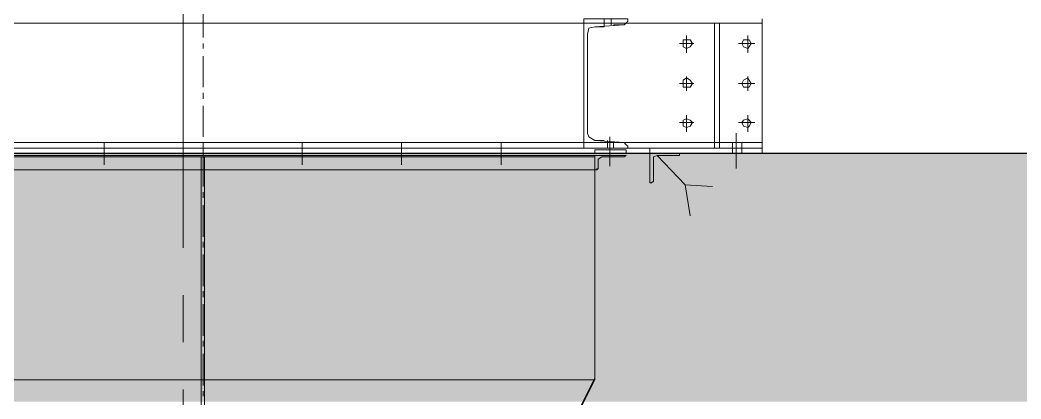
# Model space of a CAD drawing. Header units: millimetres. Extents: x 3220 to 226993, y 817 to 176024.
# Drawn here: x 157939 to 159955, y 77048 to 77811 of the extents above; entities that cross this region are included whole.
import ezdxf

# ---------------------------------------------------------------- set-up
doc = ezdxf.new("R2010")
doc.units = ezdxf.units.MM
doc.linetypes.add('AXES', pattern=[50.8, 31.75, -6.35, 6.35, -6.35])
doc.layers.add('Axe', color=1, linetype='AXES', lineweight=9)

# ---------------------------------------------------------------- blocks, each defined once
blk = doc.blocks.new('section c-d')
h = blk.add_hatch()
h.set_pattern_fill('AR-CONC', color=256, scale=3)
h.paths.add_polyline_path([(-250, 0), (-1500, 0), (-1500, -500), (-250, -500)])
h.paths.add_polyline_path([(0, 0), (-250, 0), (-250, -500), (0, -500)])
h.paths.add_polyline_path([(250, 0), (0, 0), (0, -500), (250, -500)])
h.paths.add_polyline_path([(3000, 0), (250, 0), (250, -500), (3000, -500)])
h.paths.add_polyline_path([(6000, 0), (3000, 0), (3000, -500), (3250, -500), (6000, -500)])
h.paths.add_polyline_path([(9000, 0), (6000, 0), (6000, -500), (6250, -500), (9000, -500)])
h.paths.add_polyline_path([(12000, 0), (9000, 0), (9000, -500), (9250, -500), (12000, -500)])
h.paths.add_polyline_path([(15000, 0), (14750, 0), (12000, 0), (12000, -500), (15000, -500)])
h.paths.add_polyline_path([(23750, 0), (15000, 0), (15000, -500), (23750, -500)])
h.paths.add_polyline_path([(24000, 0), (23750, 0), (23750, -500), (24000, -500)])
h.paths.add_polyline_path([(24250, 0), (24000, 0), (24000, -500), (24250, -500)])
h.paths.add_polyline_path([(32500, 0), (24250, 0), (24250, -500), (32500, -500)])
blk.add_line((-1500, 0), (32500, 0))
at = {"layer": 'Axe', "ltscale": 15}
blk.add_line((9000, -4000), (9000, 33323.9), dxfattribs=at)
blk = doc.blocks.new('ligne broyage L 2')
at = {"color": 1, "linetype": 'Continuous', "lineweight": 5, "true_color": 0x000001}
for points in [[(0, -28.9), (0, 44.8), (0, 44.8)], [(973.5, -24.6), (973.5, -59.3)], [(973.5, -24.6), (973.5, -59.3)], [(973.5, -24.6), (973.5, -59.3)], [(1096.5, -24.6), (1096.5, -59.3)], [(1096.5, -24.6), (1096.5, -59.3)], [(1096.5, -24.6), (1096.5, -59.3)], [(0, -50.6), (0, -40.5)], [(988, -40.5), (959.1, -40.5)], [(959.1, -40.5), (988, -40.5)], [(959.1, -40.5), (988, -40.5)], [(1111, -40.5), (1077.7, -40.5)], [(1077.7, -40.5), (1111, -40.5)], [(1077.7, -40.5), (1111, -40.5)], [(0, -128.7), (0, -66.5)], [(973.5, -107), (973.5, -136)], [(973.5, -107), (973.5, -136)], [(973.5, -107), (973.5, -136)], [(1096.5, -107), (1096.5, -136)], [(1096.5, -107), (1096.5, -136)], [(1096.5, -107), (1096.5, -136)], [(0, -151.9), (0, -140.3)], [(988, -121.5), (959.1, -121.5)], [(959.1, -121.5), (988, -121.5)], [(959.1, -121.5), (988, -121.5)], [(1111, -121.5), (1077.7, -121.5)], [(1077.7, -121.5), (1111, -121.5)], [(1077.7, -121.5), (1111, -121.5)], [(0, -228.6), (0, -166.4)], [(988, -199.6), (959.1, -199.6)], [(959.1, -199.6), (988, -199.6)], [(959.1, -199.6), (988, -199.6)], [(973.5, -185.2), (973.5, -218.4)], [(973.5, -185.2), (973.5, -218.4)], [(973.5, -185.2), (973.5, -218.4)], [(1111, -199.6), (1077.7, -199.6)], [(1077.7, -199.6), (1111, -199.6)], [(1077.7, -199.6), (1111, -199.6)], [(1096.5, -185.2), (1096.5, -218.4)], [(1096.5, -185.2), (1096.5, -218.4)], [(1096.5, -185.2), (1096.5, -218.4)], [(1073.4, -221.3), (1073.4, -292.2), (1073.4, -292.2)], [(-199.6, -285), (-199.6, -240.1)], [(0, -285), (0, -240.1)], [(0, -251.7), (0, -240.1)], [(199.6, -285), (199.6, -240.1)], [(399.3, -285), (399.3, -240.1)], [(600.3, -285), (600.3, -240.1)], [(818.8, -228.6), (818.8, -273.4)], [(818.8, -244.5), (818.8, -287.9)], [(0, -328.4), (0, -266.2)], [(0, -351.5), (0, -339.9)], [(0, -429.6), (0, -366)], [(0, -451.3), (0, -439.8)], [(0, -529.4), (0, -465.8)], [(0, -551.1), (0, -539.6)], [(0, -629.3), (0, -565.6)], [(0, -651), (0, -639.4)], [(0, -729.1), (0, -665.4)], [(0, -750.8), (0, -740.6)]]:
    blk.add_lwpolyline(points, dxfattribs=at)
at = {"color": 7, "linetype": 'Continuous', "lineweight": 5, "true_color": 0x000007}
for points in [[(1125.4, 0), (-1125.4, 0)], [(1125.4, -240.1), (-1030, -240.1)], [(814.4, -235.8), (814.4, -251.7)], [(826, -240.1), (826, -251.7)], [(914.2, -266.2), (959.1, -266.2), (959.1, -261.8), (899.8, -261.8)], [(902.7, -321.1), (899.8, -321.1), (899.8, -261.8)], [(-788.4, -266.2), (788.4, -266.2), (788.4, -266.2)], [(788.4, -714.6), (788.4, -269.1), (-788.4, -269.1)], [(-4.3, -269.1), (-4.3, -1106.6)], [(2.9, -269.1), (2.9, -1106.6)], [(788.4, -295.1), (788.4, -266.2)], [(788.4, -266.2), (852, -266.2)], [(795.6, -277.7), (795.6, -273.4), (802.9, -269.1)], [(795.6, -292.2), (795.6, -277.7)], [(847.7, -269.1), (802.9, -269.1)], [(852, -266.2), (847.7, -269.1), (847.7, -269.1)], [(914.2, -266.2), (907, -269.1), (907, -318.2)], [(-788.4, -717.5), (788.4, -717.5), (788.4, -295.1)], [(788.4, -295.1), (792.7, -295.1), (795.6, -292.2)], [(792.7, -295.1), (792.7, -292.2)], [(902.7, -321.1), (907, -318.2), (907, -318.2)], [(788.4, -714.6), (170.7, -1935.5)], [(788.4, -717.5), (173.6, -1935.5), (173.6, -1935.5)]]:
    blk.add_lwpolyline(points, dxfattribs=at)
at = {"color": 7, "linetype": 'Continuous', "lineweight": 15, "true_color": 0x000007}
for points in [[(766.7, -251.7), (766.7, 8.7), (854.9, 8.7)], [(766.7, 8.7), (766.7, -28.9)], [(807.2, 8.7), (807.2, -7.2)], [(821.7, 8.7), (821.7, -2.9)], [(847.7, -2.9), (852, 0), (854.9, 4.3), (854.9, 8.7)], [(847.7, -2.9), (852, 0), (854.9, 4.3)], [(854.9, 4.3), (854.9, 8.7)], [(1030, -251.7), (1030, 0)], [(1040.1, -251.7), (1040.1, 0)], [(1125.4, 8.7), (1125.4, -251.7), (1125.4, -251.7)], [(788.4, -7.2), (776.8, -10.1), (773.9, -21.7)], [(788.4, -7.2), (776.8, -10.1), (773.9, -21.7)], [(847.7, -2.9), (788.4, -7.2)], [(807.2, -7.2), (788.4, -7.2), (788.4, -7.2)], [(847.7, -2.9), (826, -2.9), (826, -2.9)], [(773.9, -221.3), (773.9, -21.7)], [(773.9, -21.7), (773.9, -55)], [(766.7, -47.7), (766.7, -83.9)], [(773.9, -73.8), (773.9, -109.9)], [(766.7, -102.7), (766.7, -140.3)], [(773.9, -128.7), (773.9, -169.2)], [(766.7, -159.1), (766.7, -195.3)], [(773.9, -188.1), (773.9, -221.3), (773.9, -221.3)], [(766.7, -214.1), (766.7, -251.7), (766.7, -251.7)], [(773.9, -221.3), (776.8, -228.6), (788.4, -235.8)], [(773.9, -221.3), (776.8, -228.6), (788.4, -235.8)], [(854.9, -251.7), (854.9, -247.4), (852, -244.5), (847.7, -240.1), (788.4, -235.8)], [(807.2, -235.8), (788.4, -235.8), (788.4, -235.8)], [(847.7, -240.1), (826, -240.1)], [(854.9, -247.4), (852, -244.5), (847.7, -240.1)], [(1066.1, -240.1), (1066.1, -261.8)], [(1084.9, -240.1), (1084.9, -261.8)], [(766.7, -251.7), (854.9, -251.7), (854.9, -251.7)], [(766.7, -251.7), (800, -251.7), (800, -251.7)], [(818.8, -251.7), (854.9, -251.7), (854.9, -251.7)], [(854.9, -247.4), (854.9, -251.7)], [(914.2, -266.2), (970.7, -325.5), (980.8, -387.7)], [(-788.4, -295.1), (788.4, -295.1), (788.4, -295.1)], [(970.7, -325.5), (1025.6, -328.4), (1025.6, -328.4)]]:
    blk.add_lwpolyline(points, dxfattribs=at)
at = {"color": 7, "linetype": 'Continuous', "lineweight": 20, "true_color": 0x000007}
for points in [[(1125.4, 8.7), (1125.4, -251.7), (1125.4, -251.7)], [(-1125.4, -251.7), (1125.4, -251.7), (1125.4, -251.7)]]:
    blk.add_lwpolyline(points, dxfattribs=at)
at = {"color": 7, "linetype": 'Continuous', "lineweight": 5, "true_color": 0x000007}
for points in [[(985.1, -40.5), (980.8, -33.3), (966.3, -33.3), (966.3, -47.7), (973.5, -50.6), (980.8, -47.7)], [(1103.7, -40.5), (1099.4, -33.3), (1087.8, -33.3), (1084.9, -40.5), (1087.8, -47.7), (1096.5, -50.6), (1099.4, -47.7)], [(985.1, -121.5), (980.8, -114.3), (973.5, -109.9), (966.3, -114.3), (966.3, -128.7), (980.8, -128.7)], [(1103.7, -121.5), (1099.4, -114.3), (1096.5, -109.9), (1087.8, -114.3), (1084.9, -121.5), (1087.8, -128.7), (1099.4, -128.7)], [(985.1, -199.6), (980.8, -195.3), (973.5, -192.4), (966.3, -195.3), (966.3, -206.9), (973.5, -209.8), (980.8, -206.9)], [(1103.7, -199.6), (1099.4, -195.3), (1096.5, -192.4), (1087.8, -195.3), (1084.9, -199.6), (1087.8, -206.9), (1096.5, -209.8), (1099.4, -206.9)], [(852, -261.8), (852, -254.6), (788.4, -254.6), (788.4, -261.8)]]:
    blk.add_lwpolyline(points, close=True, dxfattribs=at)
at = {"color": 7, "linetype": 'Continuous', "lineweight": 15, "true_color": 0x000007}
blk.add_lwpolyline([(1125.4, -261.8), (1125.4, -251.7), (899.8, -251.7), (899.8, -261.8)], close=True, dxfattribs=at)

msp = doc.modelspace()

# ---------------------------------------------------------------- block references
at = {"color": 2}
msp.add_blockref('section c-d', (149268.2, 77542.4), dxfattribs=at)
msp.add_blockref('ligne broyage L 2', (158308.2, 77804.2))

doc.saveas('drawing.dxf')
